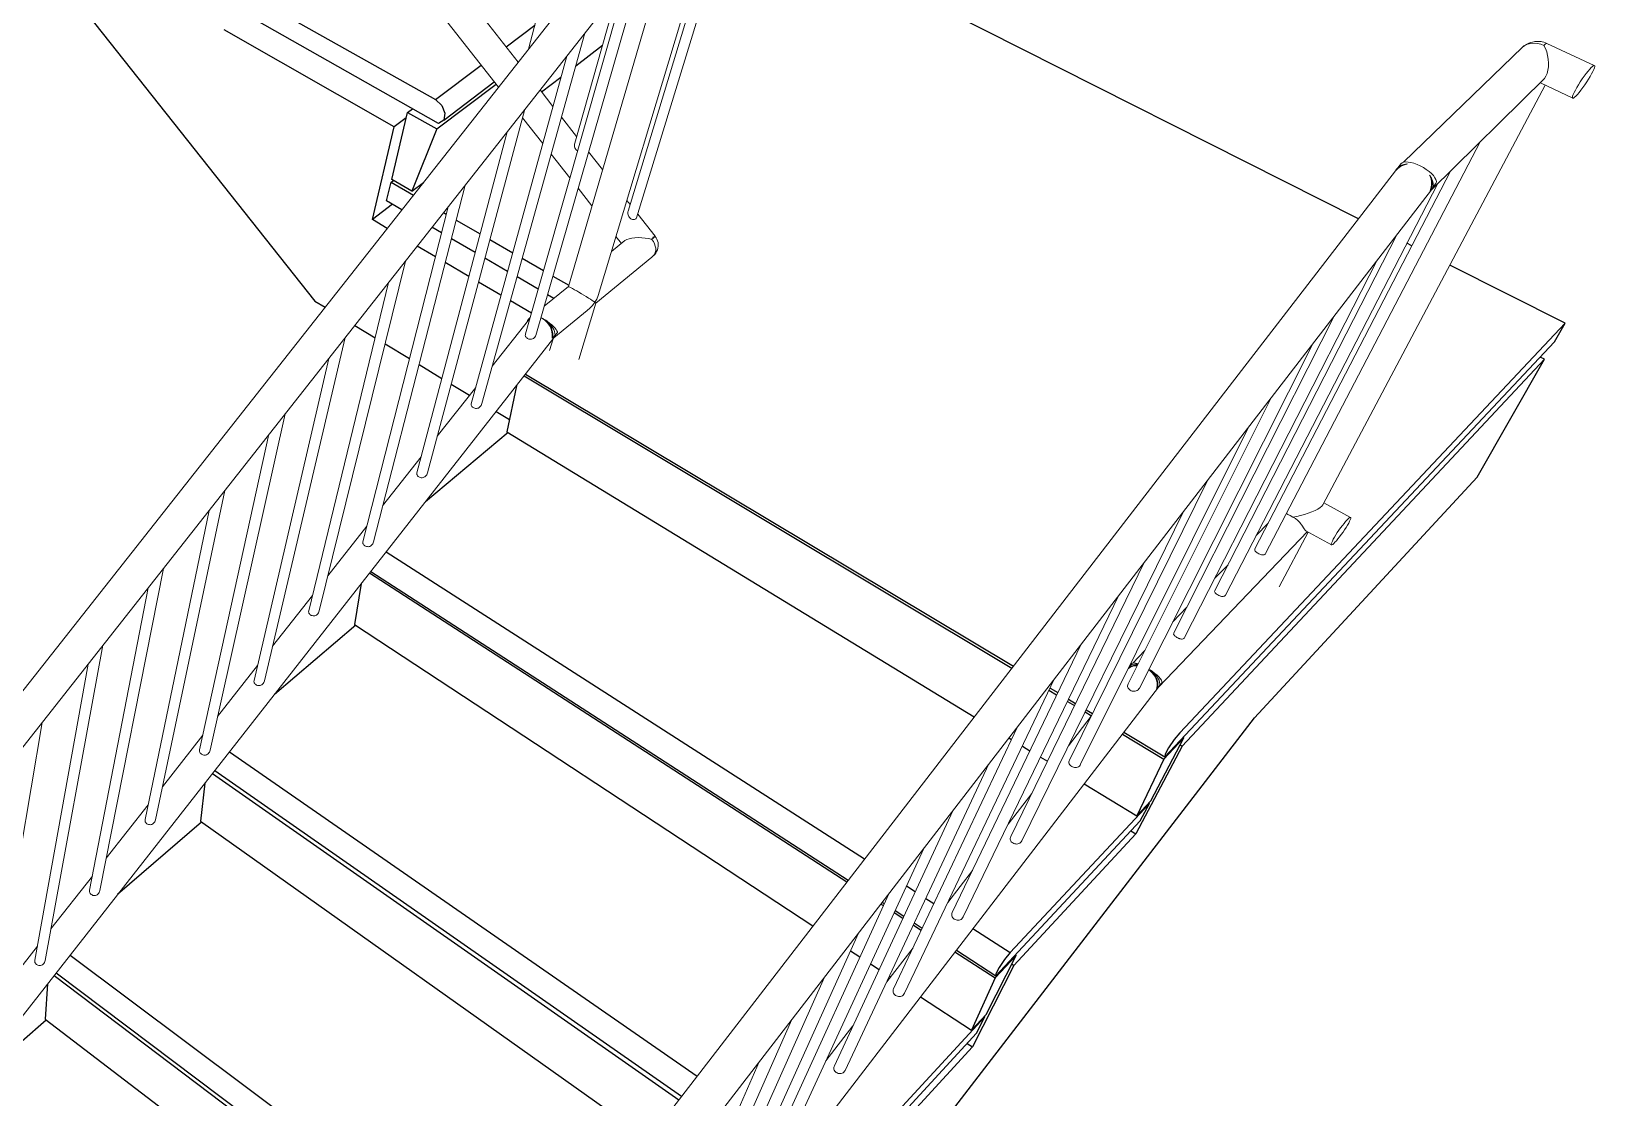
# Model space of a CAD drawing. Header units: millimetres. Extents: x 14140 to 38780, y -11415 to 1223.
# Drawn here: x 34342 to 38780, y -6491 to -3464 of the extents above; entities that cross this region are included whole.
import ezdxf

# ---------------------------------------------------------------- set-up
doc = ezdxf.new("R2010")
doc.units = ezdxf.units.MM
doc.header["$MEASUREMENT"] = 0
doc.layers.add('NewA-Ee_35_10-M_StairsInternal', color=7, linetype='Continuous')
doc.layers.add('NewA-Ss_25_15_60_05-M_BalustradeAndGuardingSystems', color=7, linetype='Continuous')

# ---------------------------------------------------------------- blocks, each defined once
blk = doc.blocks.new('Section Elem_11_2', base_point=(32826.8, -4960.2))
at = {"layer": 'NewA-Ee_35_10-M_StairsInternal', "linetype": 'Continuous'}
for p, q in [((38109.2, -3996.3), (36942.7, -3407.4)), ((38214.2, -4049.3), (38212.4, -4048.4)), ((38260.5, -4072.7), (38246.7, -4065.7)), ((38695.4, -4292.2), (38368.8, -4127.4)), ((38695.4, -4292.2), (37602.3, -5455)), ((38665.1, -4345.2), (38695.4, -4292.2)), ((37559.7, -5523.4), (38665.1, -4345.2)), ((38636.8, -4394.9), (38624.4, -4388.6)), ((35744.8, -4436.9), (37129.7, -5266)), ((38636.8, -4394.9), (37608.6, -5492.9)), ((38446, -4729.3), (38636.8, -4394.9)), ((35718.9, -4470), (35691.9, -4600.4)), ((35740.8, -4442), (37125.4, -5271.5)), ((35695.8, -4602.8), (35461, -4799.1)), ((35691.9, -4600.4), (37018.8, -5409.7)), ((37814.2, -5412.3), (38446, -4729.3)), ((35349.4, -4941.5), (36707.3, -5813.5)), ((35302.3, -5001.6), (36656.9, -5878.8)), ((35305.9, -4997), (36660.8, -5873.8)), ((35278.8, -5031.6), (35259.4, -5147.7)), ((35259.4, -5147.7), (36560.6, -6003.6)), ((35263.1, -5150.1), (35032, -5346.6)), ((37230.6, -5334.5), (37252.5, -5347.7)), ((37233.6, -5328.2), (37255.6, -5341.3)), ((37283.4, -5366.2), (37303.2, -5378)), ((37286.5, -5359.9), (37306.2, -5371.7)), ((35593.6, -8297.6), (37814.2, -5412.3)), ((37333.2, -5396), (37351.3, -5406.9)), ((37336.3, -5389.7), (37354.4, -5400.5)), ((37443.4, -5453.8), (37559.7, -5523.4)), ((37602.1, -5455.2), (37586.2, -5474.5)), ((37602.3, -5455), (37602.1, -5455.2)), ((37117.1, -5469.7), (37124, -5473.9)), ((37155.1, -5492.9), (37176.6, -5506)), ((37439.1, -5459.4), (37556.7, -5529.9)), ((37608.6, -5492.9), (37477.5, -5742)), ((37519.4, -5648.3), (37613.4, -5469.4)), ((37613.4, -5469.4), (37556.7, -5529.9)), ((37570.3, -5497.6), (37560.3, -5516.1)), ((37586.2, -5474.5), (37570.3, -5497.6)), ((37602.9, -5489.5), (37608.6, -5492.9)), ((37611.5, -5468.3), (37613.4, -5469.4)), ((34904.8, -5508.9), (36232, -6429.6)), ((37206.9, -5524.4), (37226.2, -5536.2)), ((37556.7, -5529.9), (37479.7, -5690.9)), ((37560.3, -5516.1), (37559.7, -5523.4)), ((34856, -5571.2), (36179.8, -6497.2)), ((34863.3, -5562), (36187.5, -6487.2)), ((34835, -5598.1), (34822, -5706.1)), ((37330.9, -5600.1), (37479.7, -5690.9)), ((37515.6, -5655.6), (37121, -6079.2)), ((37479.7, -5690.9), (37519.4, -5648.3)), ((37489.5, -5705.2), (37515.6, -5655.6)), ((37513.7, -5654.4), (37515.6, -5655.6)), ((34825.3, -5708.5), (34587.1, -5914.4)), ((34822, -5706.1), (36094.1, -6608.3)), ((37080.3, -6145.3), (37489.5, -5705.2)), ((37477.5, -5742), (37131, -6115.5)), ((37463.3, -5733.3), (37477.5, -5742)), ((36826.2, -5889.9), (36851.2, -5906)), ((36753.6, -5941.4), (36760.6, -5945.9)), ((36757.5, -5936.4), (36763.3, -5940.1)), ((36881.2, -5925.3), (36904, -5939.9)), ((36791.3, -5965.8), (36816, -5981.8)), ((36794, -5960), (36818.7, -5976)), ((36845.7, -6001), (36868.3, -6015.6)), ((36848.5, -5995.2), (36871, -6009.8)), ((37014.9, -6011.1), (37121, -6079.2)), ((36667.4, -6073.9), (36694.3, -6091.6)), ((36963.9, -6077.5), (37077.7, -6151.3)), ((36967.8, -6072.5), (37080.3, -6145.3)), ((37121, -6079.2), (37104.6, -6099)), ((34452.6, -6086.1), (35748.3, -7056.5)), ((36724.3, -6111.3), (36748.5, -6127.2)), ((37131, -6115.5), (37013.3, -6346.9)), ((37052.2, -6254.7), (37137.2, -6087.2)), ((37137.2, -6087.2), (37077.7, -6151.3)), ((37089, -6121.9), (37079.8, -6139.4)), ((37104.6, -6099), (37089, -6121.9)), ((37124.9, -6111.5), (37131, -6115.5)), ((37135.4, -6086.1), (37137.2, -6087.2)), ((34388.1, -6168.3), (34381.5, -6268.3)), ((34406.7, -6144.7), (35699.2, -7120.2)), ((34413.1, -6136.5), (35706, -7111.3)), ((36777.6, -6146.4), (36780.8, -6148.5)), ((37077.7, -6151.3), (37010.6, -6299.7)), ((37079.8, -6139.4), (37080.3, -6145.3)), ((36866.2, -6204.7), (37010.6, -6299.7)), ((37010.6, -6299.7), (37052.2, -6254.7)), ((34384.7, -6270.7), (34139.2, -6486.1)), ((34381.5, -6268.3), (35624.3, -7217.3)), ((37048.7, -6261.5), (36635.2, -6709.3)), ((37025.1, -6308), (37048.7, -6261.5)), ((37046.9, -6260.4), (37048.7, -6261.5)), ((36596.5, -6772.9), (37025.1, -6308)), ((36998.3, -6337), (37013.3, -6346.9)), ((37013.3, -6346.9), (36650.7, -6741.1))]:
    blk.add_line(p, q, dxfattribs=at)
blk = doc.blocks.new('Section Elem_12_2', base_point=(32826.8, -4960.2))
at = {"layer": 'NewA-Ee_35_10-M_StairsInternal', "linetype": 'Continuous'}
for p, q in [((33344.7, -1956.1), (35147.1, -4229.8)), ((34936.4, -3346.7), (35489.5, -3657.6)), ((35498.1, -3725.9), (34926, -3402.1)), ((35372.2, -3735.1), (34889.1, -3459.4)), ((35689.6, -3507.7), (35771.1, -3446.6)), ((35887.3, -3561.8), (35963.4, -3503.5)), ((35489.5, -3657.6), (35619.5, -3560.2)), ((35790.5, -3635.9), (35845.6, -3593.7)), ((35493.1, -3741), (35661.5, -3613.7)), ((35512.7, -3715.8), (35656.4, -3607.2)), ((35489.5, -3657.6), (35507.5, -3674.1)), ((35507.5, -3674.1), (35516.3, -3696.2)), ((35365.1, -3884.4), (35410.3, -3694)), ((35406.6, -3709.3), (35372.2, -3735.1)), ((35410.3, -3694), (35423.9, -3683.9)), ((35410.3, -3694), (35493.1, -3741)), ((35512.7, -3715.8), (35498.1, -3725.9)), ((35516.3, -3696.2), (35512.7, -3715.8)), ((35310.4, -3998.4), (35372.2, -3735.1)), ((35493.1, -3741), (35422.5, -3917.7)), ((35350.7, -3945.1), (35363.2, -3892.1)), ((35363.2, -3892.1), (35369.8, -3887.1)), ((35363.2, -3892.1), (35426.6, -3928.9)), ((35422.5, -3917.7), (35365.1, -3884.4)), ((35422.5, -3917.7), (35455.3, -3892.6)), ((35394, -3970.4), (35350.7, -3945.1)), ((35367.3, -3954.8), (35310.4, -3998.4)), ((35512.2, -3978.6), (35519.7, -3982.9)), ((35352.4, -4023.2), (35310.4, -3998.4)), ((35506.3, -4035.9), (35479.4, -4020.2)), ((35548.3, -3999.5), (35616.3, -4038.9)), ((35489, -4103.6), (35437.6, -4073.3)), ((35602.2, -4091.9), (35534.6, -4052.5)), ((35644, -4055), (35708.5, -4092.4)), ((35584.3, -4159.7), (35517.2, -4120.2)), ((35693.9, -4145.4), (35629.8, -4108)), ((35735.5, -4108.1), (35796.1, -4143.3)), ((35781, -4196.3), (35720.8, -4161.1)), ((35822.5, -4158.5), (35867.6, -4184.7)), ((35675.3, -4213.3), (35611.7, -4175.9)), ((35825.2, -4222.1), (35807.2, -4211.6)), ((35147.1, -4229.8), (35175.8, -4247.3)), ((35761.7, -4264.2), (35701.9, -4229)), ((35260.3, -4298.7), (35318.1, -4333.9)), ((35346.2, -4351), (35415.5, -4393.1)), ((35442.7, -4409.7), (35507.7, -4449.2)), ((35534.2, -4465.3), (35586, -4496.9)), ((35661.7, -4542.9), (35699.1, -4565.6))]:
    blk.add_line(p, q, dxfattribs=at)
blk = doc.blocks.new('Section Elem_14_2', base_point=(32826.8, -4960.2))
at = {"layer": 'NewA-Ss_25_15_60_05-M_BalustradeAndGuardingSystems', "color": 6, "linetype": 'Continuous', "lineweight": 13}
for p, q in [((33857.2, -1317.8), (35668.3, -3622.2)), ((36039.7, -2431.4), (35753.2, -3514.4)), ((36246, -2888.8), (33721.8, -6092.9)), ((36353.9, -2925), (36036.2, -3974.6)), ((36396.3, -2893.6), (36060.1, -3993.8)), ((36315.7, -2957.6), (33776.9, -6183.3)), ((36335.9, -2937.9), (35951.2, -4214.1)), ((36173.9, -3137.9), (35866.5, -4188.5)), ((36082.6, -3253.9), (35774, -4327)), ((36030.4, -3320.2), (35745.1, -4322.6)), ((36006.8, -3350.1), (35884.5, -3781.8)), ((35609.5, -3405.8), (35724, -3551.4)), ((35913, -3469.4), (35620.9, -4520.6)), ((38574.3, -3508.6), (38581.3, -3503.9)), ((38574.3, -3508.6), (38578.8, -3505.2)), ((38578.8, -3505.2), (38585.5, -3500.8)), ((38581.3, -3503.9), (38589.3, -3500.4)), ((38585.5, -3500.8), (38590.8, -3498.4)), ((38589.3, -3500.4), (38598.1, -3498.3)), ((38590.8, -3498.4), (38597.8, -3495.6)), ((38597.8, -3495.6), (38603.4, -3494.2)), ((38598.1, -3498.3), (38607.4, -3497.6)), ((38603.4, -3494.2), (38610, -3493)), ((38607.4, -3497.6), (38616.9, -3498.3)), ((38610, -3493), (38615.3, -3492.5)), ((38615.3, -3492.5), (38621.1, -3492.5)), ((38616.9, -3498.3), (38626.4, -3500.4)), ((38621.1, -3492.5), (38627.3, -3493.2)), ((38626.4, -3500.4), (38635.4, -3503.9)), ((38627.3, -3493.2), (38630.1, -3493.6)), ((38630.1, -3493.6), (38634.9, -3494.7)), ((38634.9, -3494.7), (38639.7, -3496.1)), ((38635.4, -3503.9), (38639.2, -3500.6)), ((38639.8, -3512.6), (38635.4, -3503.9)), ((38639.2, -3500.6), (38642.1, -3498.6)), ((38639.7, -3496.1), (38644.2, -3498)), ((38642.1, -3498.6), (38644.2, -3498)), ((38644.2, -3498), (38778.5, -3560.7)), ((35861.9, -3534.2), (35590.7, -4521)), ((38574.3, -3508.6), (38237.3, -3835.7)), ((38643.4, -3522.2), (38639.8, -3512.6)), ((38646.1, -3532.6), (38643.4, -3522.2)), ((38647.9, -3543.3), (38646.1, -3532.6)), ((38648.6, -3554.1), (38647.9, -3543.3)), ((38637, -3597.4), (38641.1, -3591.1)), ((38641.1, -3591.1), (38644.5, -3583.4)), ((38644.5, -3583.4), (38646.8, -3574.4)), ((38646.8, -3574.4), (38648.2, -3564.6)), ((38648.2, -3564.6), (38648.6, -3554.1)), ((38749.9, -3591.2), (38744.3, -3599)), ((38755.4, -3583.8), (38749.9, -3591.2)), ((38760.7, -3577.1), (38755.4, -3583.8)), ((38765.6, -3571.4), (38760.7, -3577.1)), ((38762.1, -3599.6), (38766.9, -3591.8)), ((38769.9, -3566.8), (38765.6, -3571.4)), ((38766.9, -3591.8), (38771, -3584.4)), ((38773.6, -3563.4), (38769.9, -3566.8)), ((38771, -3584.4), (38774.5, -3577.7)), ((38776.5, -3561.3), (38773.6, -3563.4)), ((38774.5, -3577.7), (38777.1, -3571.9)), ((38778.5, -3560.7), (38776.5, -3561.3)), ((38777.1, -3571.9), (38778.9, -3567.2)), ((38779.6, -3561.5), (38778.5, -3560.7)), ((38778.9, -3567.2), (38779.7, -3563.7)), ((38779.7, -3563.7), (38779.6, -3561.5)), ((35786.2, -3630.4), (35822.7, -3676.9)), ((38639.5, -3617), (38007.9, -4807.9)), ((38637, -3597.4), (38316.1, -3913.9)), ((38624.4, -3609.8), (38627.5, -3611.4)), ((38627.5, -3611.4), (38717.5, -3654)), ((38721.3, -3637.2), (38718.7, -3643)), ((38724.8, -3630.6), (38721.3, -3637.2)), ((38728.9, -3623.2), (38724.8, -3630.6)), ((38733.7, -3615.3), (38728.9, -3623.2)), ((38730.5, -3643.2), (38735.4, -3637.5)), ((38738.8, -3607.2), (38733.7, -3615.3)), ((38735.4, -3637.5), (38740.6, -3630.9)), ((38744.3, -3599), (38738.8, -3607.2)), ((38740.6, -3630.9), (38746.1, -3623.6)), ((38746.1, -3623.6), (38751.6, -3615.8)), ((38751.6, -3615.8), (38757, -3607.7)), ((38757, -3607.7), (38762.1, -3599.6)), ((38717, -3647.7), (38716.2, -3651.1)), ((38716.2, -3651.1), (38716.4, -3653.2)), ((38716.4, -3653.2), (38717.5, -3654)), ((38718.7, -3643), (38717, -3647.7)), ((38717.5, -3654), (38719.6, -3653.3)), ((38719.6, -3653.3), (38722.5, -3651.2)), ((38722.5, -3651.2), (38726.2, -3647.8)), ((38726.2, -3647.8), (38730.5, -3643.2)), ((35743, -3685.3), (35466.7, -4717.3)), ((35736.6, -3709.2), (35793.8, -3782)), ((35846.8, -3707.5), (35890, -3762.4)), ((35693.1, -3748.8), (35436.6, -4717.5)), ((35817.7, -3812.3), (35871, -3880.2)), ((35883.7, -3786.4), (35883.9, -3784.4)), ((35883.8, -3789.1), (35883.7, -3786.4)), ((35884.3, -3791.9), (35883.8, -3789.1)), ((35883.9, -3784.4), (35884, -3783.9)), ((35884, -3783.9), (35884.5, -3781.8)), ((35885.2, -3794.5), (35884.3, -3791.9)), ((35886.5, -3797.1), (35885.2, -3794.5)), ((35888.1, -3799.4), (35886.5, -3797.1)), ((35889.9, -3801.4), (35888.1, -3799.4)), ((35892, -3803.1), (35889.9, -3801.4)), ((35892.8, -3803.6), (35892, -3803.1)), ((35923.9, -3805.6), (35963.7, -3856.1)), ((38454.5, -3777.4), (37845.4, -4946.2)), ((38214.3, -3860), (35427.1, -7472.9)), ((38370.3, -3860.4), (37815.3, -4933.3)), ((38216.3, -3856.2), (38211.9, -3862.9)), ((38214.3, -3860), (38220.6, -3853.2)), ((38222, -3850.5), (38216.3, -3856.2)), ((38220.6, -3853.2), (38228.1, -3847.7)), ((38220.7, -3851.8), (38229.6, -3840.2)), ((38229, -3845.9), (38222, -3850.5)), ((38225, -3847.6), (38222, -3850.5)), ((38230.9, -3844.1), (38225, -3847.6)), ((38228.1, -3847.7), (38236.6, -3843.5)), ((38237, -3842.6), (38229, -3845.9)), ((38232.8, -3837.4), (38229.6, -3840.2)), ((38238, -3841.7), (38230.9, -3844.1)), ((38237.4, -3835.6), (38232.8, -3837.4)), ((38236.6, -3843.5), (38245.8, -3840.8)), ((38245.9, -3840.7), (38237, -3842.6)), ((38243.3, -3834.8), (38237.4, -3835.6)), ((38246, -3840.5), (38238, -3841.7)), ((38250.2, -3835), (38243.3, -3834.8)), ((38245.8, -3840.8), (38247.5, -3840.6)), ((38247.5, -3840.6), (38245.9, -3840.7)), ((38247.5, -3840.6), (38246, -3840.5)), ((38258.1, -3836.3), (38250.2, -3835)), ((38266.6, -3838.6), (38258.1, -3836.3)), ((38275.4, -3841.8), (38266.6, -3838.6)), ((38284.4, -3845.8), (38275.4, -3841.8)), ((38293.3, -3850.6), (38284.4, -3845.8)), ((38301.7, -3855.9), (38293.3, -3850.6)), ((38309.4, -3861.6), (38301.7, -3855.9)), ((35573.8, -3900.3), (35313.2, -4913.1)), ((38334.3, -3895.9), (37731.9, -5064.3)), ((38211.9, -3862.9), (38211.8, -3863.4)), ((38316.1, -3867.5), (38309.4, -3861.6)), ((38311.7, -3873.3), (38310.9, -3871.9)), ((38311.9, -3873.1), (38310.9, -3871.9)), ((38311.8, -3873.2), (38310.9, -3871.9)), ((38311.7, -3873.3), (38315.1, -3882.2)), ((38315.5, -3881.4), (38311.8, -3873.2)), ((38316.5, -3880.4), (38311.9, -3873.1)), ((38316.7, -3900.8), (38315, -3909.9)), ((38315.1, -3882.2), (38316.8, -3891.5)), ((38317.7, -3889.7), (38315.5, -3881.4)), ((38321.8, -3873.5), (38316.1, -3867.5)), ((38319.6, -3887.9), (38316.5, -3880.4)), ((38316.8, -3891.5), (38316.7, -3900.8)), ((38316.9, -3906), (38318.2, -3898)), ((38318.2, -3898), (38317.7, -3889.7)), ((38329.2, -3896.2), (38319.3, -3908.3)), ((38319.3, -3908.3), (38321, -3902)), ((38321.1, -3895.1), (38319.6, -3887.9)), ((38321, -3902), (38321.1, -3895.1)), ((38326.1, -3879.4), (38321.8, -3873.5)), ((38329, -3884.9), (38326.1, -3879.4)), ((38330.3, -3889.9), (38329, -3884.9)), ((38329.2, -3896.2), (38330.1, -3894.3)), ((38330.1, -3894.3), (38330.3, -3889.9)), ((38316.1, -3913.9), (35540, -7516.3)), ((35894, -3909.5), (35933.4, -3959.6)), ((36032.7, -3943.8), (36042, -3955.5)), ((38312.7, -3915.6), (38319.3, -3908.3)), ((38315, -3909.9), (38312.7, -3915.6)), ((38312.7, -3915.6), (38314.1, -3913.5)), ((38314.1, -3913.5), (38316.9, -3906)), ((38319.3, -3908.3), (38316.1, -3913.9)), ((35525, -3962.3), (35283.3, -4913.1)), ((36035.6, -3977.2), (36035.4, -3979.2)), ((36035.5, -3982), (36035.4, -3979.2)), ((36036, -3984.7), (36035.5, -3982)), ((36035.6, -3976.7), (36036.2, -3974.6)), ((36035.6, -3977.2), (36035.6, -3976.7)), ((36036.9, -3987.4), (36036, -3984.7)), ((36038.2, -3989.9), (36036.9, -3987.4)), ((36039.8, -3992.3), (36038.2, -3989.9)), ((36039.8, -3992.3), (36041.6, -3994.3)), ((36059.3, -3995.3), (36060.1, -3993.8)), ((36063.5, -3982.9), (36112.9, -4045.7)), ((36041.6, -3994.3), (36043.7, -3996)), ((36043.7, -3996), (36045.9, -3997.3)), ((36045.9, -3997.3), (36048.2, -3998.1)), ((36048.2, -3998.1), (36050.5, -3998.5)), ((36050.5, -3998.5), (36052.2, -3998.4)), ((36052.2, -3998.4), (36052.7, -3998.4)), ((36052.7, -3998.4), (36054.7, -3998.2)), ((36054.7, -3998.2), (36056.6, -3997.5)), ((36056.6, -3997.5), (36058.1, -3996.4)), ((36058.1, -3996.4), (36059.3, -3995.3)), ((36026.9, -4057.8), (35989, -4088.7)), ((36001.7, -4046.5), (36017, -4065.9)), ((36032.2, -4055), (36026.9, -4057.8)), ((36038.9, -4052.8), (36032.2, -4055)), ((36032.2, -4055), (36032.2, -4055)), ((36046.8, -4051), (36038.9, -4052.7)), ((36038.9, -4052.8), (36038.9, -4052.7)), ((36055.6, -4049.9), (36046.8, -4051)), ((36046.8, -4051), (36046.8, -4051)), ((36065.1, -4049.5), (36055.6, -4049.9)), ((36055.6, -4049.9), (36055.6, -4049.9)), ((36065.1, -4049.5), (36065.1, -4049.5)), ((36074.9, -4049.8), (36065.1, -4049.5)), ((36074.9, -4049.8), (36075, -4049.8)), ((36084.8, -4050.7), (36075, -4049.8)), ((36084.8, -4050.7), (36084.9, -4050.7)), ((36094.5, -4052.2), (36084.9, -4050.7)), ((36094.5, -4052.2), (36094.6, -4052.2)), ((36103.7, -4054.4), (36094.6, -4052.2)), ((36103.7, -4054.3), (36104.2, -4051.3)), ((36103.7, -4054.3), (36103.7, -4054.3)), ((36103.7, -4054.3), (36103.7, -4054.4)), ((36103.7, -4054.4), (36103.7, -4054.3)), ((36103.7, -4054.4), (36107.9, -4060.5)), ((36106.7, -4050.4), (36104.2, -4051.3)), ((36106.7, -4051.8), (36106.7, -4050.4)), ((36107.5, -4051.2), (36106.7, -4051.8)), ((36106.7, -4051.8), (36106.8, -4051.7)), ((36106.8, -4047.8), (36107.3, -4047.2)), ((36106.9, -4049.9), (36106.8, -4047.8)), ((36106.9, -4049.9), (36109.1, -4049.7)), ((36109.2, -4049.6), (36107.3, -4047.2)), ((36109.1, -4049.7), (36107.5, -4051.2)), ((36107.9, -4060.5), (36111.1, -4066.9)), ((36110.3, -4048.6), (36109.2, -4049.6)), ((36110.8, -4048.1), (36110.3, -4048.6)), ((36110.9, -4048), (36110.8, -4048.1)), ((36110.9, -4048), (36111.2, -4045.9)), ((36111.1, -4066.9), (36113.3, -4073.4)), ((36111.4, -4046), (36111.2, -4045.9)), ((36111.5, -4046.2), (36111.4, -4046)), ((36111.9, -4047.1), (36111.5, -4046.2)), ((36111.8, -4044.3), (36113.2, -4046)), ((36112.1, -4046.8), (36111.9, -4047.1)), ((36112.9, -4045.7), (36112.1, -4046.8)), ((36115.7, -4049.8), (36113.2, -4046)), ((36113.3, -4073.4), (36114.4, -4079.9)), ((36114.4, -4079.9), (36114.4, -4086.2)), ((36115.7, -4049.8), (36118.1, -4054.1)), ((36119.6, -4058.9), (36118.1, -4054.1)), ((36120.4, -4079.4), (36119.2, -4084)), ((36119.6, -4058.9), (36121, -4063.5)), ((36120.4, -4079.4), (36121.4, -4073.8)), ((36121.2, -4069), (36121, -4063.5)), ((36121.2, -4069), (36121.4, -4073.8)), ((38219.2, -4039.5), (37701.5, -5051.2)), ((35404.1, -4115.9), (35159.4, -5109.4)), ((35944.7, -4235.7), (36103.4, -4105)), ((36107.6, -4101.5), (36103.4, -4105)), ((36110.9, -4097.1), (36107.6, -4101.5)), ((36111, -4098), (36107.6, -4101.5)), ((36113.2, -4092), (36110.9, -4097.1)), ((36111, -4098), (36114.5, -4093.4)), ((36114.4, -4086.2), (36113.2, -4092)), ((36116.9, -4089.3), (36114.5, -4093.4)), ((36116.9, -4089.3), (36119.2, -4084)), ((38162, -4113.8), (37615.8, -5185)), ((35356.4, -4176.5), (35129.6, -5109.1)), ((35866.6, -4188.4), (35797.7, -4244.5)), ((35866.6, -4188.4), (35868, -4188.8)), ((35868, -4188.8), (35870.5, -4190)), ((35870.5, -4190), (35874.1, -4191.8)), ((35874.1, -4191.8), (35878.7, -4194.3)), ((35878.7, -4194.3), (35884.1, -4197.3)), ((35884.1, -4197.3), (35890.1, -4200.8)), ((35890.1, -4200.8), (35896.7, -4204.6)), ((35896.7, -4204.6), (35903.5, -4208.7)), ((35903.5, -4208.7), (35910.3, -4212.8)), ((35910.3, -4212.8), (35917, -4217)), ((35947, -4223.8), (35951.2, -4214.1)), ((35919.7, -4256.2), (35825.5, -4333.8)), ((35944.7, -4235.7), (35896.5, -4395.6)), ((35917, -4217), (35923.4, -4221)), ((35927.8, -4249.6), (35919.7, -4256.2)), ((35923.4, -4221), (35929.2, -4224.7)), ((35935.2, -4241.8), (35927.8, -4249.6)), ((35929.2, -4224.7), (35934.3, -4228)), ((35934.3, -4228), (35938.5, -4230.9)), ((35941.7, -4233.2), (35935.2, -4241.8)), ((35938.5, -4230.9), (35941.7, -4233.2)), ((35941.7, -4233.2), (35947, -4223.8)), ((35943.7, -4234.8), (35941.7, -4233.2)), ((35944.7, -4235.7), (35943.7, -4234.8)), ((35650.3, -4414.9), (35753, -4283.9)), ((35750.9, -4284.5), (35749.2, -4288.7)), ((35754.1, -4280.2), (35750.9, -4284.5)), ((35757.3, -4279.7), (35753, -4283.9)), ((35758.2, -4276.7), (35754.1, -4280.2)), ((35793.9, -4279.8), (35788.3, -4277.1)), ((35794, -4279.3), (35788.5, -4276.6)), ((35800, -4284.1), (35793.9, -4279.8)), ((35800.2, -4283.5), (35794, -4279.3)), ((35805.7, -4289.4), (35800, -4284.1)), ((35805.9, -4288.5), (35800.2, -4283.5)), ((35801.5, -4283.2), (35807, -4287.6)), ((35801.7, -4283.4), (35801.5, -4283.2)), ((35807.3, -4287.2), (35801.5, -4283.2)), ((35810.6, -4295.4), (35805.7, -4289.4)), ((35811, -4294.2), (35805.9, -4288.5)), ((35807, -4287.6), (35812.6, -4292.9)), ((35813.4, -4291.9), (35807.3, -4287.2)), ((35814.8, -4302.1), (35810.6, -4295.4)), ((35815.2, -4300.5), (35811, -4294.2)), ((35812.6, -4292.9), (35817.5, -4298.6)), ((35819.1, -4296.6), (35813.4, -4291.9)), ((35817.9, -4309.3), (35814.8, -4302.1)), ((35818.6, -4307), (35815.2, -4300.5)), ((35817.5, -4298.6), (35821.7, -4304.4)), ((35824.1, -4301.4), (35819.1, -4296.6)), ((35821.7, -4304.4), (35825, -4310.3)), ((35828.4, -4306), (35824.1, -4301.4)), ((38041, -4270.8), (37585.3, -5171.6)), ((35825.5, -4333.8), (33675.7, -7077.6)), ((35232.8, -4333.5), (35004.1, -5307.5)), ((35744.3, -4327.1), (35744.5, -4324.9)), ((35744.7, -4329.1), (35744.3, -4327.1)), ((35744.5, -4324.9), (35745.1, -4322.6)), ((35745.3, -4330.5), (35744.7, -4329.1)), ((35745.4, -4331), (35745.3, -4330.5)), ((35746.6, -4332.8), (35745.4, -4331)), ((35748.2, -4334.4), (35746.6, -4332.8)), ((35750.1, -4335.6), (35748.2, -4334.4)), ((35752.3, -4336.8), (35750.1, -4335.6)), ((35754.7, -4337.6), (35752.3, -4336.8)), ((35757.2, -4337.9), (35754.7, -4337.6)), ((35757.2, -4337.9), (35757.8, -4337.9)), ((35759.8, -4338.1), (35757.8, -4337.9)), ((35762.3, -4337.7), (35759.8, -4338.1)), ((35764.8, -4337), (35762.3, -4337.7)), ((35767.2, -4335.7), (35764.8, -4337)), ((35769.4, -4334), (35767.2, -4335.7)), ((35771.3, -4332), (35769.4, -4334)), ((35772.8, -4329.6), (35771.3, -4332)), ((35774, -4327), (35772.8, -4329.6)), ((35823, -4337.1), (35813.3, -4370.1)), ((35820, -4316.6), (35817.9, -4309.3)), ((35820.9, -4313.7), (35818.6, -4307)), ((35821, -4324), (35820, -4316.6)), ((35828.6, -4326.2), (35820.2, -4334.7)), ((35820.2, -4334.7), (35820.9, -4331.1)), ((35820.2, -4334.7), (35821.2, -4332.3)), ((35822.1, -4320.3), (35820.9, -4313.7)), ((35820.9, -4331.1), (35821, -4324)), ((35821.2, -4332.3), (35822.2, -4326.5)), ((35822.2, -4326.5), (35822.1, -4320.3)), ((35825, -4310.3), (35827.3, -4316)), ((35825.5, -4333.8), (35827.6, -4330.4)), ((35827.3, -4316), (35828.5, -4321.4)), ((35827.6, -4330.4), (35828.6, -4326.2)), ((35831.8, -4310.3), (35828.4, -4306)), ((35828.5, -4321.4), (35828.6, -4326.2)), ((35828.6, -4326.2), (35835.6, -4318.5)), ((35834.2, -4314.1), (35831.8, -4310.3)), ((35835.5, -4317.4), (35834.2, -4314.1)), ((35835.6, -4318.5), (35835.5, -4317.4)), ((35186.2, -4392.7), (34974.4, -5307)), ((37980.3, -4349.6), (37487.2, -5328.1)), ((35494.5, -4613.6), (35603.5, -4474.6)), ((35590.6, -4523.2), (35590.7, -4521)), ((35590.9, -4525.2), (35590.6, -4523.2)), ((35591.5, -4526.6), (35590.9, -4525.2)), ((35618.9, -4525.9), (35617.4, -4528.3)), ((35620.1, -4523.3), (35618.9, -4525.9)), ((35620.9, -4520.6), (35620.1, -4523.3)), ((37862.4, -4502.6), (37455.6, -5316.5)), ((35062.3, -4550.2), (34849.5, -5504.7)), ((35591.7, -4527.1), (35591.5, -4526.6)), ((35592.8, -4529), (35591.7, -4527.1)), ((35594.4, -4530.6), (35592.8, -4529)), ((35596.3, -4531.9), (35594.4, -4530.6)), ((35598.4, -4533.1), (35596.3, -4531.9)), ((35600.8, -4533.9), (35598.4, -4533.1)), ((35603.3, -4534.2), (35600.8, -4533.9)), ((35603.3, -4534.2), (35604, -4534.2)), ((35605.9, -4534.4), (35604, -4534.2)), ((35608.5, -4534.1), (35605.9, -4534.4)), ((35611, -4533.3), (35608.5, -4534.1)), ((35613.3, -4532), (35611, -4533.3)), ((35615.5, -4530.3), (35613.3, -4532)), ((35617.4, -4528.3), (35615.5, -4530.3)), ((35016.8, -4607.9), (34820, -5504)), ((37796.8, -4587.7), (37320.6, -5544.7)), ((35339.4, -4811.3), (35448.7, -4671.9)), ((35436.5, -4719.7), (35436.6, -4717.5)), ((35436.8, -4721.8), (35436.5, -4719.7)), ((35437.3, -4723.2), (35436.8, -4721.8)), ((35437.5, -4723.7), (35437.3, -4723.2)), ((35438.7, -4725.7), (35437.5, -4723.7)), ((35440.2, -4727.3), (35438.7, -4725.7)), ((35442.1, -4728.6), (35440.2, -4727.3)), ((35444.2, -4729.8), (35442.1, -4728.6)), ((35446.6, -4730.6), (35444.2, -4729.8)), ((35449.1, -4731), (35446.6, -4730.6)), ((35449.1, -4731), (35449.7, -4731)), ((35451.7, -4731.1), (35449.7, -4731)), ((35454.2, -4730.8), (35451.7, -4731.1)), ((35456.7, -4730), (35454.2, -4730.8)), ((35459.1, -4728.8), (35456.7, -4730)), ((35461.2, -4727.1), (35459.1, -4728.8)), ((35463.1, -4725.1), (35461.2, -4727.1)), ((35464.7, -4722.7), (35463.1, -4725.1)), ((35465.9, -4720.1), (35464.7, -4722.7)), ((35466.7, -4717.3), (35465.9, -4720.1)), ((37681.9, -4736.8), (37289.2, -5532.7)), ((34891.3, -4767.4), (34694.6, -5702.3)), ((34847, -4823.7), (34665.2, -5701.4)), ((37612.7, -4826.6), (37153.6, -5761.9)), ((37904.4, -4833), (37908.8, -4835.1)), ((37908.8, -4835.1), (37915.7, -4838.7)), ((37955.9, -4835.6), (37944.8, -4838.6)), ((37966.7, -4832.2), (37955.9, -4835.6)), ((37976.8, -4828.4), (37966.7, -4832.2)), ((37985.9, -4824.3), (37976.8, -4828.4)), ((37993.8, -4820.1), (37985.9, -4824.3)), ((38000.3, -4815.8), (37993.8, -4820.1)), ((38005, -4811.7), (38000.3, -4815.8)), ((38007.9, -4807.9), (38005, -4811.7)), ((38011, -4802.1), (38086.7, -4843.7)), ((35184, -5009.5), (35294.7, -4868.4)), ((37853.1, -4860.2), (37818.8, -4895.6)), ((37915.7, -4838.7), (37923.1, -4842.7)), ((37933.8, -4841), (37923.1, -4842.7)), ((37923.1, -4842.7), (37930.3, -4847.3)), ((37930.3, -4847.3), (37936.9, -4852.6)), ((37944.8, -4838.6), (37933.8, -4841)), ((37936.9, -4852.6), (37942.6, -4858.5)), ((37942.6, -4858.5), (37944.5, -4861.1)), ((37944.5, -4861.1), (37947.5, -4864.7)), ((37947.5, -4864.7), (37951, -4870)), ((37951, -4870), (37951.6, -4870.7)), ((37951.6, -4870.7), (37955, -4876)), ((37955, -4876), (37957.7, -4879.8)), ((37957.7, -4879.8), (37958, -4880.1)), ((37958, -4880.1), (37959.9, -4881.7)), ((38053.7, -4880.2), (38049.1, -4887)), ((38058.5, -4873.4), (38053.7, -4880.2)), ((38063.4, -4866.9), (38058.5, -4873.4)), ((38068.1, -4860.9), (38063.4, -4866.9)), ((38065.3, -4885.5), (38069.9, -4878.6)), ((38072.6, -4855.6), (38068.1, -4860.9)), ((38069.9, -4878.6), (38074.2, -4872)), ((38076.7, -4851.1), (38072.6, -4855.6)), ((38074.2, -4872), (38078.1, -4865.6)), ((38080.2, -4847.5), (38076.7, -4851.1)), ((38078.1, -4865.6), (38081.4, -4859.8)), ((38083.1, -4845.1), (38080.2, -4847.5)), ((38081.4, -4859.8), (38084, -4854.6)), ((38085.3, -4843.8), (38083.1, -4845.1)), ((38084, -4854.6), (38085.9, -4850.3)), ((38086.7, -4843.7), (38085.3, -4843.8)), ((38085.9, -4850.3), (38087, -4847)), ((38087.3, -4844.8), (38086.7, -4843.7)), ((38087, -4847), (38087.3, -4844.8)), ((35283.1, -4915.3), (35283.3, -4913.1)), ((35283.4, -4917.4), (35283.1, -4915.3)), ((35283.9, -4918.9), (35283.4, -4917.4)), ((35284.1, -4919.4), (35283.9, -4918.9)), ((35285.2, -4921.3), (35284.1, -4919.4)), ((35286.8, -4923), (35285.2, -4921.3)), ((35288.6, -4924.3), (35286.8, -4923)), ((35290.7, -4925.6), (35288.6, -4924.3)), ((35293.1, -4926.4), (35290.7, -4925.6)), ((35305.6, -4924.6), (35303.2, -4925.9)), ((35307.7, -4922.9), (35305.6, -4924.6)), ((35309.6, -4920.9), (35307.7, -4922.9)), ((35311.2, -4918.5), (35309.6, -4920.9)), ((35312.4, -4915.9), (35311.2, -4918.5)), ((35313.2, -4913.1), (35312.4, -4915.9)), ((37964.1, -4884.1), (37541.8, -5325.8)), ((37966.7, -4885.5), (37884.4, -5040.7)), ((37959.9, -4881.7), (38032.4, -4921.9)), ((37964.1, -4884.1), (37964.1, -4884.1)), ((38032, -4918.7), (38031.8, -4920.8)), ((38031.8, -4920.8), (38032.4, -4921.9)), ((38033.1, -4915.4), (38032, -4918.7)), ((38032.4, -4921.9), (38033.8, -4921.7)), ((38035, -4911.1), (38033.1, -4915.4)), ((38033.8, -4921.7), (38036, -4920.4)), ((38037.6, -4906), (38035, -4911.1)), ((38036, -4920.4), (38039, -4917.9)), ((38040.9, -4900.1), (38037.6, -4906)), ((38039, -4917.9), (38042.5, -4914.4)), ((38044.8, -4893.7), (38040.9, -4900.1)), ((38042.5, -4914.4), (38046.6, -4909.9)), ((38049.1, -4887), (38044.8, -4893.7)), ((38046.6, -4909.9), (38051, -4904.6)), ((38051, -4904.6), (38055.7, -4898.6)), ((38055.7, -4898.6), (38060.5, -4892.2)), ((38060.5, -4892.2), (38065.3, -4885.5)), ((35295.6, -4926.8), (35293.1, -4926.4)), ((35295.6, -4926.8), (35296.2, -4926.8)), ((35298.2, -4926.9), (35296.2, -4926.8)), ((35300.7, -4926.6), (35298.2, -4926.9)), ((35303.2, -4925.9), (35300.7, -4926.6)), ((37814.7, -4934.9), (37815.3, -4933.3)), ((37814.7, -4936.4), (37814.7, -4934.9)), ((37815.2, -4938), (37814.7, -4936.4)), ((37816.2, -4939.6), (37815.2, -4938)), ((37817.3, -4940.7), (37816.2, -4939.6)), ((37817.3, -4940.7), (37817.7, -4941.1)), ((37819.4, -4942.8), (37817.7, -4941.1)), ((37821.5, -4944.3), (37819.4, -4942.8)), ((37823.9, -4945.6), (37821.5, -4944.3)), ((37823.9, -4945.6), (37826.4, -4947)), ((37826.4, -4947), (37829, -4948.2)), ((37829, -4948.2), (37831.7, -4949)), ((37831.7, -4949), (37832.3, -4949.1)), ((37832.3, -4949.1), (37834.2, -4949.7)), ((37834.2, -4949.7), (37836.7, -4950.1)), ((37836.7, -4950.1), (37839, -4950)), ((37839, -4950), (37841.1, -4949.6)), ((37841.1, -4949.6), (37842.9, -4948.8)), ((37842.9, -4948.8), (37844.3, -4947.7)), ((37844.3, -4947.7), (37845.4, -4946.2)), ((34717.3, -4988.5), (34536.9, -5903.4)), ((37500.9, -4971.6), (37122.4, -5749.6)), ((37738.9, -4978.1), (37701.7, -5016.6)), ((34674.1, -5043.4), (34507.7, -5902.3)), ((37700.9, -5054.3), (37701, -5052.7)), ((37701.4, -5056), (37700.9, -5054.3)), ((37701, -5052.7), (37701.5, -5051.2)), ((37702.4, -5057.6), (37701.4, -5056)), ((37703.5, -5058.7), (37702.4, -5057.6)), ((37703.5, -5058.7), (37703.8, -5059.2)), ((35027, -5209.6), (35140.3, -5065.3)), ((37429.4, -5064.4), (36987.4, -5978)), ((37622.2, -5098.6), (37581.9, -5140.3)), ((37705.6, -5060.9), (37703.8, -5059.2)), ((37707.7, -5062.4), (37705.6, -5060.9)), ((37710.1, -5063.8), (37707.7, -5062.4)), ((37710.1, -5063.8), (37712.6, -5065.2)), ((37712.6, -5065.2), (37715.2, -5066.4)), ((37715.2, -5066.4), (37717.9, -5067.2)), ((37717.9, -5067.2), (37718.6, -5067.3)), ((37718.6, -5067.3), (37720.5, -5067.9)), ((37720.5, -5067.9), (37723, -5068.3)), ((37723, -5068.3), (37725.3, -5068.2)), ((37725.3, -5068.2), (37727.4, -5067.8)), ((37727.4, -5067.8), (37729.3, -5067)), ((37729.3, -5067), (37730.7, -5065.8)), ((37730.7, -5065.8), (37731.9, -5064.3)), ((35129.4, -5111.4), (35129.6, -5109.1)), ((35129.6, -5113.5), (35129.4, -5111.4)), ((35130.2, -5115), (35129.6, -5113.5)), ((35130.3, -5115.5), (35130.2, -5115)), ((35131.5, -5117.5), (35130.3, -5115.5)), ((35133, -5119.2), (35131.5, -5117.5)), ((35134.8, -5120.5), (35133, -5119.2)), ((35136.9, -5121.8), (35134.8, -5120.5)), ((35139.3, -5122.6), (35136.9, -5121.8)), ((35141.8, -5123), (35139.3, -5122.6)), ((35141.8, -5123), (35142.4, -5123)), ((35144.3, -5123.2), (35142.4, -5123)), ((35146.9, -5122.9), (35144.3, -5123.2)), ((35149.4, -5122.1), (35146.9, -5122.9)), ((35151.7, -5120.9), (35149.4, -5122.1)), ((35153.9, -5119.2), (35151.7, -5120.9)), ((35155.8, -5117.2), (35153.9, -5119.2)), ((35157.4, -5114.8), (35155.8, -5117.2)), ((35158.6, -5112.2), (35157.4, -5114.8)), ((35159.4, -5109.4), (35158.6, -5112.2)), ((37584.6, -5174.8), (37584.7, -5173.1)), ((37585.1, -5176.5), (37584.6, -5174.8)), ((37584.7, -5173.1), (37585.3, -5171.6)), ((37586.1, -5178.1), (37585.1, -5176.5)), ((37587.2, -5179.3), (37586.1, -5178.1)), ((37587.2, -5179.3), (37587.5, -5179.8)), ((37589.2, -5181.5), (37587.5, -5179.8)), ((37591.3, -5183.1), (37589.2, -5181.5)), ((37593.8, -5184.5), (37591.3, -5183.1)), ((37593.8, -5184.5), (37596.3, -5185.9)), ((37596.3, -5185.9), (37598.9, -5187.1)), ((37598.9, -5187.1), (37601.6, -5188)), ((37601.6, -5188), (37602.3, -5188.1)), ((37602.3, -5188.1), (37604.3, -5188.7)), ((37604.3, -5188.7), (37606.8, -5189)), ((37606.8, -5189), (37609.1, -5189)), ((37609.1, -5189), (37611.3, -5188.6)), ((37611.3, -5188.6), (37613.2, -5187.7)), ((37613.2, -5187.7), (37614.7, -5186.5)), ((37614.7, -5186.5), (37615.8, -5185)), ((34545.4, -5206.9), (34381.3, -6102)), ((37320.7, -5205.4), (36956.3, -5965.4)), ((37502.9, -5221.8), (37468.5, -5257.3)), ((34503.4, -5260.3), (34352.2, -6100.6)), ((34870.9, -5408.8), (34984.4, -5264)), ((37456.1, -5272.5), (37456, -5272.6)), ((37462.2, -5268.7), (37456.1, -5272.5)), ((37458, -5268.8), (37457.9, -5268.9)), ((37463.6, -5265.7), (37458, -5268.8)), ((37459.4, -5266.8), (37458.5, -5267.7)), ((37465.5, -5258.8), (37459.4, -5266.8)), ((37459.4, -5266.8), (37462.9, -5263.7)), ((37469.1, -5266), (37462.2, -5268.7)), ((37462.9, -5263.7), (37467.5, -5261.7)), ((37470.2, -5263.8), (37463.6, -5265.7)), ((37467.7, -5257.4), (37465.5, -5258.8)), ((37467.5, -5261.7), (37473.2, -5260.7)), ((37471.2, -5257), (37467.7, -5257.4)), ((37476.7, -5264.7), (37469.1, -5266)), ((37477.5, -5263.1), (37470.2, -5263.8)), ((37475.8, -5257.4), (37471.2, -5257)), ((37473.2, -5260.7), (37479.7, -5260.8)), ((37481.3, -5258.7), (37475.8, -5257.4)), ((37481.4, -5264.8), (37476.7, -5264.7)), ((37482.1, -5263.4), (37477.5, -5263.1)), ((37479.7, -5260.8), (37483.1, -5261.4)), ((37484, -5259.6), (37481.3, -5258.7)), ((37516.3, -5277.7), (37513.6, -5275.9)), ((37516.6, -5277.1), (37513.8, -5275.3)), ((37522.8, -5283.7), (37516.3, -5277.7)), ((37523.2, -5282.9), (37516.6, -5277.1)), ((37518, -5276.8), (37524.3, -5281.8)), ((37524.6, -5281.4), (37518, -5276.8)), ((34974.2, -5309.3), (34974.4, -5307)), ((34974.4, -5311.5), (34974.2, -5309.3)), ((34975, -5313), (34974.4, -5311.5)), ((34975.1, -5313.5), (34975, -5313)), ((34976.2, -5315.5), (34975.1, -5313.5)), ((34977.7, -5317.2), (34976.2, -5315.5)), ((34979.5, -5318.6), (34977.7, -5317.2)), ((34981.6, -5319.9), (34979.5, -5318.6)), ((34983.9, -5320.8), (34981.6, -5319.9)), ((34986.4, -5321.2), (34983.9, -5320.8)), ((34986.4, -5321.2), (34987.1, -5321.2)), ((34989, -5321.3), (34987.1, -5321.2)), ((34991.5, -5321.1), (34989, -5321.3)), ((34994, -5320.3), (34991.5, -5321.1)), ((34996.4, -5319.1), (34994, -5320.3)), ((34998.6, -5317.4), (34996.4, -5319.1)), ((35000.5, -5315.3), (34998.6, -5317.4)), ((35002, -5312.9), (35000.5, -5315.3)), ((35003.3, -5310.3), (35002, -5312.9)), ((35004.1, -5307.5), (35003.3, -5310.3)), ((37245.7, -5302.9), (36820.7, -6194.8)), ((37453.9, -5321.6), (37454.5, -5319)), ((37454, -5324.1), (37453.9, -5321.6)), ((37454.6, -5326.5), (37454, -5324.1)), ((37454.5, -5319), (37455.6, -5316.5)), ((37528.4, -5290.4), (37522.8, -5283.7)), ((37529, -5289.3), (37523.2, -5282.9)), ((37524.3, -5281.8), (37530.5, -5287.7)), ((37531.4, -5286.5), (37524.6, -5281.4)), ((37532.8, -5297.7), (37528.4, -5290.4)), ((37533.6, -5296.1), (37529, -5289.3)), ((37530.5, -5287.7), (37535.8, -5293.8)), ((37537.5, -5291.7), (37531.4, -5286.5)), ((37535.9, -5305.4), (37532.8, -5297.7)), ((37537.1, -5303.1), (37533.6, -5296.1)), ((37544.1, -5321.9), (37535.5, -5331.6)), ((37535.8, -5293.8), (37540, -5300)), ((37537.7, -5313.1), (37535.9, -5305.4)), ((37536.9, -5327.9), (37538, -5320.7)), ((37539.2, -5310.2), (37537.1, -5303.1)), ((37537.1, -5329.3), (37539.2, -5323.4)), ((37542.6, -5296.7), (37537.5, -5291.7)), ((37538, -5320.7), (37537.7, -5313.1)), ((37539.9, -5317), (37539.2, -5310.2)), ((37539.2, -5323.4), (37539.9, -5317)), ((37540, -5300), (37543.1, -5306.1)), ((37541.8, -5325.8), (37544.1, -5321.9)), ((37546.7, -5301.3), (37542.6, -5296.7)), ((37543.1, -5306.1), (37544.8, -5311.9)), ((37544.1, -5321.9), (37551.2, -5313)), ((37545.1, -5317.2), (37544.1, -5321.9)), ((37544.8, -5311.9), (37545.1, -5317.2)), ((37549.6, -5305.6), (37546.7, -5301.3)), ((37551.3, -5309.2), (37549.6, -5305.6)), ((37551.2, -5313), (37551.6, -5312.2)), ((37551.6, -5312.2), (37551.3, -5309.2)), ((37541.8, -5325.8), (35206.2, -8363.9)), ((37455.5, -5328.1), (37454.6, -5326.5)), ((37455.7, -5328.7), (37455.5, -5328.1)), ((37457.3, -5330.9), (37455.7, -5328.7)), ((37459.2, -5332.8), (37457.3, -5330.9)), ((37461.6, -5334.3), (37459.2, -5332.8)), ((37464.2, -5335.7), (37461.6, -5334.3)), ((37467, -5336.6), (37464.2, -5335.7)), ((37469.9, -5337.1), (37467, -5336.6)), ((37469.9, -5337.1), (37470.6, -5337.1)), ((37472.8, -5337.3), (37470.6, -5337.1)), ((37475.7, -5337), (37472.8, -5337.3)), ((37478.5, -5336.1), (37475.7, -5337)), ((37481.1, -5334.8), (37478.5, -5336.1)), ((37483.5, -5333), (37481.1, -5334.8)), ((37485.5, -5330.7), (37483.5, -5333)), ((37487.2, -5328.1), (37485.5, -5330.7)), ((37535.5, -5331.6), (37536.9, -5327.9)), ((37535.5, -5331.6), (37537.1, -5329.3)), ((37350.8, -5407.8), (37286.2, -5491.8)), ((34373.1, -5425.8), (34225.2, -6301)), ((37140.1, -5439.9), (36789.8, -6181.8)), ((34714.3, -5608.4), (34829.2, -5461.9)), ((34819.7, -5506.3), (34820, -5504)), ((34820, -5508.5), (34819.7, -5506.3)), ((34820.5, -5510), (34820, -5508.5)), ((34820.6, -5510.5), (34820.5, -5510)), ((34821.7, -5512.6), (34820.6, -5510.5)), ((34823.2, -5514.3), (34821.7, -5512.6)), ((34825, -5515.7), (34823.2, -5514.3)), ((34827.1, -5517), (34825, -5515.7)), ((34829.4, -5517.9), (34827.1, -5517)), ((34831.9, -5518.4), (34829.4, -5517.9)), ((34831.9, -5518.4), (34832.5, -5518.4)), ((34834.4, -5518.5), (34832.5, -5518.4)), ((34836.9, -5518.3), (34834.4, -5518.5)), ((34839.4, -5517.5), (34836.9, -5518.3)), ((34841.8, -5516.3), (34839.4, -5517.5)), ((34844, -5514.6), (34841.8, -5516.3)), ((34845.9, -5512.5), (34844, -5514.6)), ((34847.5, -5510.1), (34845.9, -5512.5)), ((34848.7, -5507.5), (34847.5, -5510.1)), ((34849.5, -5504.7), (34848.7, -5507.5)), ((37060, -5543.8), (36652.4, -6413.6)), ((37287.5, -5537.9), (37288.1, -5535.3)), ((37287.5, -5540.5), (37287.5, -5537.9)), ((37288.1, -5542.9), (37287.5, -5540.5)), ((37288.1, -5535.3), (37289.2, -5532.7)), ((37289, -5544.5), (37288.1, -5542.9)), ((37289.2, -5545.1), (37289, -5544.5)), ((37290.8, -5547.4), (37289.2, -5545.1)), ((37320.6, -5544.7), (37319, -5547.3)), ((37292.7, -5549.3), (37290.8, -5547.4)), ((37295.1, -5550.8), (37292.7, -5549.3)), ((37297.6, -5552.2), (37295.1, -5550.8)), ((37300.4, -5553.2), (37297.6, -5552.2)), ((37303.3, -5553.7), (37300.4, -5553.2)), ((37303.3, -5553.7), (37304, -5553.7)), ((37306.2, -5553.9), (37304, -5553.7)), ((37309.1, -5553.6), (37306.2, -5553.9)), ((37311.9, -5552.8), (37309.1, -5553.6)), ((37314.5, -5551.4), (37311.9, -5552.8)), ((37316.9, -5549.6), (37314.5, -5551.4)), ((37319, -5547.3), (37316.9, -5549.6)), ((37181.8, -5627.5), (37115, -5714.2)), ((34555, -5811.5), (34673.8, -5660.1)), ((36957.6, -5676.7), (36621.7, -6400.3)), ((34664.9, -5703.7), (34665.2, -5701.4)), ((34665.1, -5705.9), (34664.9, -5703.7)), ((34665.7, -5707.5), (34665.1, -5705.9)), ((34665.8, -5708), (34665.7, -5707.5)), ((34666.8, -5710.1), (34665.8, -5708)), ((34668.3, -5711.9), (34666.8, -5710.1)), ((34670.1, -5713.3), (34668.3, -5711.9)), ((34672.2, -5714.6), (34670.1, -5713.3)), ((34674.5, -5715.5), (34672.2, -5714.6)), ((34676.9, -5716), (34674.5, -5715.5)), ((34676.9, -5716), (34677.5, -5716)), ((34679.5, -5716.2), (34677.5, -5716)), ((34682, -5715.9), (34679.5, -5716.2)), ((34684.5, -5715.2), (34682, -5715.9)), ((34686.9, -5713.9), (34684.5, -5715.2)), ((34689, -5712.2), (34686.9, -5713.9)), ((34691, -5710.2), (34689, -5712.2)), ((34692.5, -5707.8), (34691, -5710.2)), ((34693.8, -5705.1), (34692.5, -5707.8)), ((34694.6, -5702.3), (34693.8, -5705.1)), ((37120.7, -5754.8), (37121.2, -5752.2)), ((37120.7, -5757.4), (37120.7, -5754.8)), ((37121.3, -5759.8), (37120.7, -5757.4)), ((37121.2, -5752.2), (37122.4, -5749.6)), ((37122.1, -5761.5), (37121.3, -5759.8)), ((37122.3, -5762.1), (37122.1, -5761.5)), ((37123.8, -5764.4), (37122.3, -5762.1)), ((37125.8, -5766.3), (37123.8, -5764.4)), ((37128.1, -5767.9), (37125.8, -5766.3)), ((37130.6, -5769.3), (37128.1, -5767.9)), ((37147.5, -5768.6), (37144.9, -5769.9)), ((37149.9, -5766.8), (37147.5, -5768.6)), ((37151.9, -5764.5), (37149.9, -5766.8)), ((37153.6, -5761.9), (37151.9, -5764.5)), ((36875.2, -5783.6), (36484.9, -6631.4)), ((37133.4, -5770.3), (37130.6, -5769.3)), ((37136.3, -5770.8), (37133.4, -5770.3)), ((37136.3, -5770.8), (37137, -5770.8)), ((37139.2, -5771), (37137, -5770.8)), ((37142.1, -5770.8), (37139.2, -5771)), ((37144.9, -5769.9), (37142.1, -5770.8)), ((37013.5, -5846.2), (36943.4, -5937.3)), ((34397.7, -6012.1), (34515.5, -5861.9)), ((34507.4, -5904.7), (34507.7, -5902.3)), ((34507.6, -5906.9), (34507.4, -5904.7)), ((34508.1, -5908.5), (34507.6, -5906.9)), ((34508.2, -5909), (34508.1, -5908.5)), ((34509.2, -5911.1), (34508.2, -5909)), ((34510.7, -5912.9), (34509.2, -5911.1)), ((34512.5, -5914.4), (34510.7, -5912.9)), ((34514.5, -5915.7), (34512.5, -5914.4)), ((34516.8, -5916.7), (34514.5, -5915.7)), ((34519.2, -5917.2), (34516.8, -5916.7)), ((34519.2, -5917.2), (34519.9, -5917.2)), ((34521.8, -5917.3), (34519.9, -5917.2)), ((34524.3, -5917.1), (34521.8, -5917.3)), ((34526.8, -5916.3), (34524.3, -5917.1)), ((34529.2, -5915.1), (34526.8, -5916.3)), ((34531.4, -5913.4), (34529.2, -5915.1)), ((34533.3, -5911.3), (34531.4, -5913.4)), ((34534.9, -5908.9), (34533.3, -5911.3)), ((34536.1, -5906.3), (34534.9, -5908.9)), ((34536.9, -5903.4), (34536.1, -5906.3)), ((36775.9, -5912.5), (36454.4, -6617.8)), ((36954.6, -5970.7), (36955.2, -5968)), ((36954.6, -5973.3), (36954.6, -5970.7)), ((36955.1, -5975.8), (36954.6, -5973.3)), ((36956, -5977.5), (36955.1, -5975.8)), ((36955.2, -5968), (36956.3, -5965.4)), ((36956.2, -5978.1), (36956, -5977.5)), ((36957.7, -5980.4), (36956.2, -5978.1)), ((36959.6, -5982.4), (36957.7, -5980.4)), ((36961.9, -5983.9), (36959.6, -5982.4)), ((36964.4, -5985.4), (36961.9, -5983.9)), ((36967.1, -5986.5), (36964.4, -5985.4)), ((36970.1, -5987), (36967.1, -5986.5)), ((36970.1, -5987), (36970.8, -5987)), ((36972.9, -5987.2), (36970.8, -5987)), ((36975.8, -5986.9), (36972.9, -5987.2)), ((36978.6, -5986.1), (36975.8, -5986.9)), ((36981.2, -5984.8), (36978.6, -5986.1)), ((36983.6, -5982.9), (36981.2, -5984.8)), ((36985.7, -5980.7), (36983.6, -5982.9)), ((36987.4, -5978), (36985.7, -5980.7)), ((36689.8, -6024.1), (36316.9, -6849.8)), ((34240.1, -6213.1), (34359.3, -6061.2)), ((36844.8, -6065.4), (36770.1, -6162.5)), ((34351.9, -6103), (34352.2, -6100.6)), ((34352, -6105.3), (34351.9, -6103)), ((34352.5, -6106.9), (34352, -6105.3)), ((34352.6, -6107.5), (34352.5, -6106.9)), ((34353.6, -6109.6), (34352.6, -6107.5)), ((34355.1, -6111.4), (34353.6, -6109.6)), ((34356.8, -6112.9), (34355.1, -6111.4)), ((34358.9, -6114.3), (34356.8, -6112.9)), ((34361.1, -6115.2), (34358.9, -6114.3)), ((34363.6, -6115.7), (34361.1, -6115.2)), ((34363.6, -6115.7), (34364.2, -6115.7)), ((34366.1, -6115.9), (34364.2, -6115.7)), ((34368.6, -6115.7), (34366.1, -6115.9)), ((34371.1, -6114.9), (34368.6, -6115.7)), ((34373.5, -6113.7), (34371.1, -6114.9)), ((34375.7, -6112), (34373.5, -6113.7)), ((34377.6, -6109.9), (34375.7, -6112)), ((34379.2, -6107.5), (34377.6, -6109.9)), ((34380.4, -6104.9), (34379.2, -6107.5)), ((34381.3, -6102), (34380.4, -6104.9)), ((36593.7, -6148.9), (36286.7, -6835.9)), ((36788.1, -6187.1), (36788.7, -6184.4)), ((36788.1, -6189.8), (36788.1, -6187.1)), ((36788.6, -6192.3), (36788.1, -6189.8)), ((36789.4, -6194), (36788.6, -6192.3)), ((36788.7, -6184.4), (36789.8, -6181.8)), ((36789.6, -6194.6), (36789.4, -6194)), ((36791.1, -6196.9), (36789.6, -6194.6)), ((36793, -6199), (36791.1, -6196.9)), ((36795.3, -6200.6), (36793, -6199)), ((36797.7, -6202.1), (36795.3, -6200.6)), ((36800.5, -6203.2), (36797.7, -6202.1)), ((36803.4, -6203.7), (36800.5, -6203.2)), ((36803.4, -6203.7), (36804.1, -6203.7)), ((36806.3, -6203.9), (36804.1, -6203.7)), ((36809.1, -6203.7), (36806.3, -6203.9)), ((36811.9, -6202.8), (36809.1, -6203.7)), ((36814.6, -6201.5), (36811.9, -6202.8)), ((36816.9, -6199.7), (36814.6, -6201.5)), ((36819, -6197.4), (36816.9, -6199.7)), ((36820.7, -6194.8), (36819, -6197.4)), ((36501.1, -6269), (36145.9, -7072.1)), ((36674.4, -6286.8), (36597.5, -6386.7)), ((36408.2, -6389.6), (36114.7, -7060.6)), ((36619.9, -6408.3), (36620, -6405.7)), ((36620.4, -6410.9), (36619.9, -6408.3)), ((36620, -6405.7), (36620.6, -6403)), ((36621.2, -6412.6), (36620.4, -6410.9)), ((36620.6, -6403), (36621.7, -6400.3)), ((36621.4, -6413.3), (36621.2, -6412.6)), ((36622.9, -6415.6), (36621.4, -6413.3)), ((36624.7, -6417.7), (36622.9, -6415.6)), ((36627, -6419.3), (36624.7, -6417.7)), ((36629.5, -6420.9), (36627, -6419.3)), ((36632.2, -6422), (36629.5, -6420.9)), ((36635.1, -6422.5), (36632.2, -6422)), ((36635.1, -6422.5), (36635.8, -6422.5)), ((36638, -6422.8), (36635.8, -6422.5)), ((36640.8, -6422.5), (36638, -6422.8)), ((36643.6, -6421.7), (36640.8, -6422.5)), ((36646.2, -6420.3), (36643.6, -6421.7)), ((36648.6, -6418.5), (36646.2, -6420.3)), ((36650.7, -6416.2), (36648.6, -6418.5)), ((36652.4, -6413.6), (36650.7, -6416.2))]:
    blk.add_line(p, q, dxfattribs=at)

msp = doc.modelspace()

# ---------------------------------------------------------------- block references
at = {"layer": 'NewA-Ee_35_10-M_StairsInternal', "lineweight": 0}
for name in ['Section Elem_12_2', 'Section Elem_11_2']:
    msp.add_blockref(name, (32826.8, -4960.2), dxfattribs=at)
at = {"layer": 'NewA-Ss_25_15_60_05-M_BalustradeAndGuardingSystems', "lineweight": 0}
msp.add_blockref('Section Elem_14_2', (32826.8, -4960.2), dxfattribs=at)

doc.saveas('drawing.dxf')
